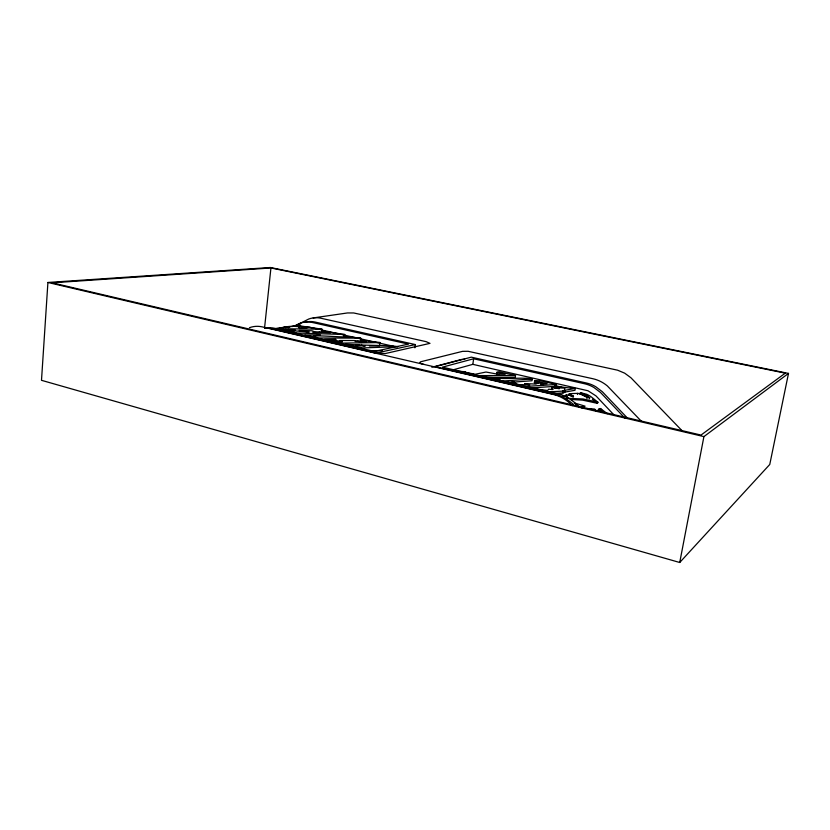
<?xml version="1.0" encoding="UTF-8"?>
<svg xmlns="http://www.w3.org/2000/svg" width="830" height="830" viewBox="0 0 830 830"><rect width="100%" height="100%" fill="white"/><g stroke="black" fill="none" stroke-linecap="round" stroke-linejoin="round"><path stroke-width="1.25" d="M47.912 282.47L41.5 380.316L679.729 562.491L769.763 464.468L788.5 373.407L270.373 267.509L47.912 282.47L703.913 436.601L788.5 373.407M264.562 327.881L270.933 267.976L785.273 373.168L701.008 435.065L52.197 282.823L270.933 267.976M280.955 327.653L279.409 327.954L288.207 326.75L282.988 327.58L284.005 327.311A36.084 34.985 -16.1 0 1 294.142 326.315L299.257 326.74L298.727 327.684L306.996 327.892L297.462 325.588L298.53 325.651L321.967 329.199L321.594 332.457L319.166 332.083M344.46 336.71L344.73 334.521L321.936 330.952L330.61 332.768L315.369 332.052L312.038 330.786L299.153 330.423L309.154 332.052L287.917 330.299L294.598 330.734L295.293 330.081L282.304 329.697L296.632 333.006L344.73 334.521M355.095 341.452L360.251 341.462L360.666 338.152L343.599 336.233L347.936 336.887C336.233 337.063 324.914 335.559 313.387 335.953L320.287 335.04L304.932 334.926L318.077 337.976L360.666 338.152M361.289 342.614L361.569 340.383L380.016 342.551L379.58 345.882L369.381 346.048M414.886 347.822L415.322 344.575L315.078 322.05A29.527 24.817 78.3 0 0 305.803 322.019A30.803 25.896 78.2 0 0 304.288 322.403M453.595 369.703L472.82 364.339L473.639 358.778L584.507 383.74A33.242 31.052 60.1 0 1 593.896 387.475L600.547 392.528L624.969 418.185M493.414 377.629L493.134 379.466L493.933 379.652L494.203 377.816L493.414 377.629L481.462 376.955M494.888 379.663L495.168 377.837C507.514 379.632 519.995 377.017 532.279 378.947L531.999 380.742L511.581 382.236M485.55 377.411L515.264 377.318L515.544 375.534L498.872 371.726L496.869 372.348L496.599 374.133L498.975 374.683M538.11 383.543L534.354 382.713L534.645 380.897L540.475 380.731L556.183 384.487L555.882 386.303L529.198 388.067M551.732 389.529L552.033 387.683L564.566 388.098L554.575 385.815L554.274 387.641L559.275 388.782M563.248 392.922L563.56 391.065L562.875 390.629L575.273 388.482L574.972 390.308L562.564 392.486L563.248 392.922L553.205 393.493M564.68 389.301L564.981 387.475L575.273 388.482M564.659 392.6L564.96 390.743M679.729 562.491L703.913 436.601M274.325 329.012L275.425 328.618A38.564 37.205 -21.6 0 1 281.712 327.653L283.559 327.57L281.266 327.611M565.738 395.952L566.216 394.769L571.445 395.651L573.489 396.211L573.011 397.383M566.631 397.871L567.108 396.688L566.216 394.769M587.235 397.155L585.7 396.242A29.299 28.106 -22.4 0 0 580.793 394.105L577.888 393.337L569.297 393.679L568.83 394.852L571.797 396.491M577.41 394.489L577.888 393.337M587.931 397.809L579.942 393.835L580.409 392.673L586.769 394.292A30.523 29.143 -27.9 0 1 591.406 396.989L597.942 402.218L597.465 403.359L582.619 400.133L570.532 399.427M586.779 398.327L587.256 397.165L589.736 397.705L589.259 398.857M598.43 409.792L599.436 408.619L602.393 412.334M607.353 413.682L600.443 408.505L599.436 409.667L600.972 411.68M597.04 411.379L599.436 408.619M294.847 325.858L298.551 323.928A30.928 25.958 78.2 0 1 303.012 322.434M295.656 325.713L308.698 319.042A30.129 25.398 78.5 0 1 320.92 318.243L426.081 341.638L429.982 343.361L385.296 353.549L374.102 352.854M288.56 327.622L289.67 327.051M292.419 326.584L293.695 326.055M285.416 327.539L300.294 325.038L294.992 325.63M473.639 358.778L442.4 367.161L558.694 394.094A35.296 32.567 61.7 0 1 568.581 398.11L573.935 401.979L578.946 407.011M431.859 367.265L461.397 359.483L464.717 359.245M581.706 407.955L584.071 407.364L581.82 406.669M581.55 407.053L585.088 406.171L574.485 402.975M415.322 344.575L376.156 353.061L271.234 328.711A31.416 25.823 78.1 0 0 264.749 328.182A31.281 25.751 78.1 0 1 274.336 328.234L374.361 351.401L408.485 344.118L312.319 322.476M304.558 327.3L309.279 327.196L318.046 329.137M313.19 317.932L347.531 312.941L353.684 312.962L617.582 370.19L624.679 373.168L630.935 377.764L682.571 431.247M494.203 377.816L490.416 378.366L492.709 379.051L500.324 379.03L495.168 377.837M506.487 382.609L509.029 382.423M500.386 381.219L532.279 378.947M274.398 328.659L321.967 329.199M524.404 386.531L556.183 384.487M557.926 394.603L561.651 394.385M545.964 392.03L563.56 391.065M371.083 351.028L382.402 350.582M528.814 387.89L535.838 387.662L535.506 388.907L547.676 390.494L548.62 389.208L553.06 389.581L552.033 387.683M567.782 398.338L583.096 398.971L597.942 402.218M534.354 382.713L536.688 382.64M380.016 342.551L341.742 343.101L324.406 339.439L335.787 339.325L336.171 340.01L331.886 340.113L342.334 341.825L339.615 340.507L354.431 340.528L360.376 341.846L366.217 342.022L361.973 341.535L361.569 340.383M456.407 371.176L465.651 371.736L465.101 372.255L475.237 374.257L485.986 372.037L497.627 374.154L505.2 374.247L496.869 372.348M478.059 375.596L515.544 375.534M335.735 341.41L339.605 341.421M554.575 385.815L564.981 387.475M554.274 387.641L556.193 387.662M312.775 332.259L320.328 332.425M589.186 408.692L594.664 409.055L596.002 410.881M579.942 393.835L580.658 393.897M563.155 396.159L567.108 396.688M357.72 341.099L360.251 341.462M582.836 394.198L586.302 395.443A30.513 29.133 -27.8 0 1 587.899 396.242M534.645 380.897L547.157 383.668L541.886 384.083L538.566 382.692L535.921 384.072L524.601 383.574L529.799 384.964L522.091 384.674L522.599 385.359L517.266 384.217L514.009 381.966L506.902 382.277L514.953 384.663M540.61 384.103L543.111 384.653M320.577 329.707L339.532 334.023M342.053 334.594L393.866 346.38M472.82 364.339L588.034 390.774L595.992 395.9L614.086 415.052M423.995 364.443C422.916 364.318 417.884 362.876 420.737 361.756L462.569 351.349L468.089 351.287L592.973 378.75A33.874 31.758 59.6 0 1 607.332 385.919L641.424 421.329M580.409 392.673L585.534 394.821L589.736 397.705M569.297 393.679L573.489 396.211M597.465 403.359L592.371 399.23M573.551 404.407L566.506 398.981A35.462 32.681 61.8 0 0 556.577 394.945L435.003 366.725L471.305 357.149L586.364 382.993A33.096 30.938 60 0 1 595.712 386.707L602.341 391.729L627.667 418.33M575.844 404.075L578.406 406.607M572.254 405.621L568.934 402.457A37.174 34.206 62 0 0 553.371 394.468L262.332 326.896A32.733 26.788 78.2 0 0 249.446 327.705M600.443 408.505L603.535 412.51M303.012 322.434A29.641 24.879 78.3 0 1 312.319 322.465M359.649 345.01L355.468 345.384L365.221 346.1L360.625 345.041L390.723 345.757L397.933 346.629L362.71 347.926L345.342 344.201L359.649 345.01"/></g></svg>
